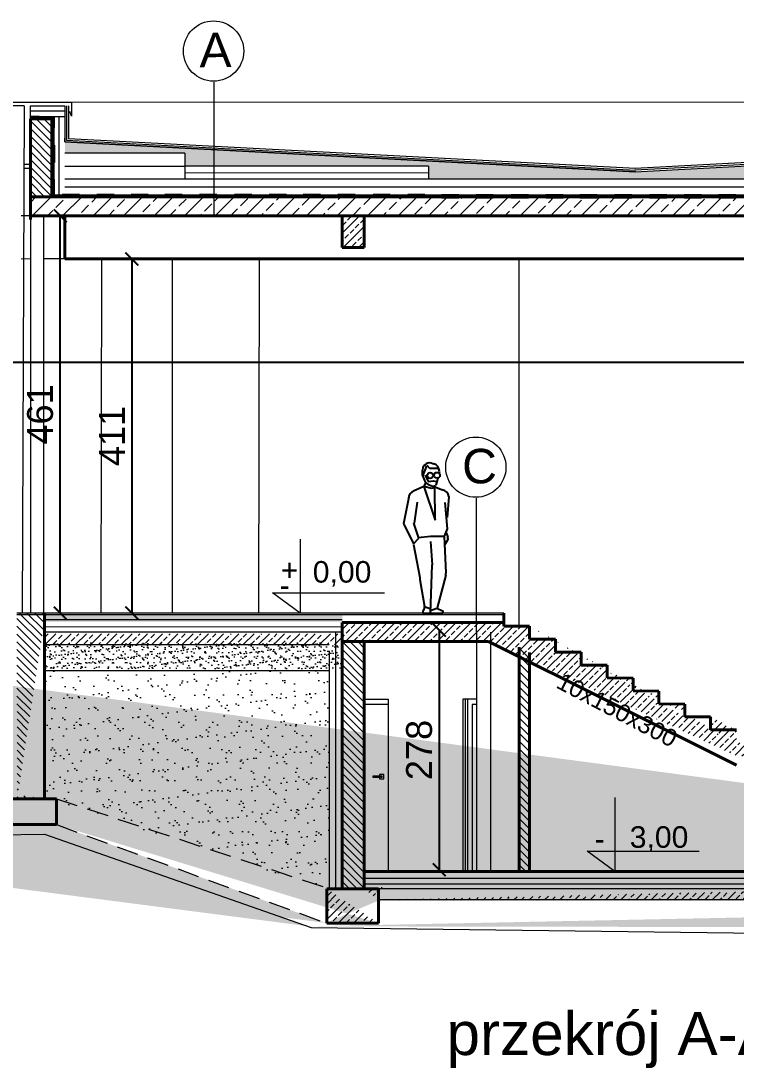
# Model space of a CAD drawing. Header units: millimetres. Extents: x -105266 to 178069, y 491 to 168574.
# Drawn here: x -73150 to -72321, y 33712 to 34926 of the extents above; entities that cross this region are included whole.
import ezdxf

# ---------------------------------------------------------------- set-up
doc = ezdxf.new("R2010")
doc.units = ezdxf.units.MM
doc.linetypes.add('HIDDENX2', pattern=[0.75, 0.5, -0.25])
doc.layers.get('defpoints').update_dxf_attribs({"color": 4})
for name, color, linetype, lineweight in [('A sc-murowane', 2, 'Continuous', 40), ('A-L-W', 123, 'Continuous', 15), ('A-L-W-nad', 123, 'HIDDENX2', 15), ('A-sc murowane', 2, 'Continuous', 40), ('A-sc wykończenie', 6, 'Continuous', 18), ('A-SC-MUROWANE', 2, 'Continuous', 40), ('AVG', 123, 'Continuous', 15), ('izolacja2', 4, 'BATTING', 9), ('stolarka', 1, 'Continuous', 5), ('ściany murowane', 2, 'Continuous', 40)]:
    doc.layers.add(name, color=color, linetype=linetype, lineweight=lineweight)
doc.styles.get("Standard").update_dxf_attribs({"font": 'arial.ttf'})
doc.linetypes.add('BATTING', pattern='A,0.00254,-2.54,[134,ltypeshp.shx,S=2.54,R=0,X=-2.54,Y=0],-5.08,[134,ltypeshp.shx,S=2.54,R=180,X=2.54,Y=0],-2.54', length=10.16254)
doc.dimstyles.new('ewelina', dxfattribs={"dimtxt": 30, "dimasz": 15, "dimexe": 1.25, "dimexo": 0.625, "dimgap": 8, "dimtad": 1, "dimdec": 0, "dimtxsty": 'Standard', "dimblk": 'ARCHTICK', "dimcen": 2.5, "dimse1": 1, "dimse2": 1, "dimadec": 0, "dimazin": 0, "dimtfac": 1, "dimtdec": 0, "dimtmove": 0, "dimatfit": 3, "dimldrblk": 'ARCHTICK', "dimfxl": 1, "dimarcsym": 0})
pattern_1 = [(45, (-95980.25140296038, -23630.1337390103), (-8.838834764831843, 8.838834764831844), []), (45, (-95971.42640296066, -23630.1337390103), (-8.838834764831843, 8.838834764831844), [6, -2.5])]
pattern_2 = [(315, (-99850.85570237016, -13750.40812569483), (4.490128060534578, 4.490128060534575), [])]

# ---------------------------------------------------------------- blocks, each defined once
blk = doc.blocks.new('_ArchTick')
at = {"color": 0, "linetype": 'ByBlock', "const_width": 0.15}
blk.add_lwpolyline([(-0.5, -0.5), (0.5, 0.5)], dxfattribs=at)
blk = doc.blocks.new('*D261')
at = {"layer": 'A-sc wykończenie', "color": 0, "lineweight": -2, "transparency": 16777216}
blk.add_line((-72665.31328615613, 34219.66168966437), (-72665.31328615613, 33941.95405995323), dxfattribs=at)
at = {"layer": 'defpoints', "color": 0, "transparency": 16777216}
for p in [(-72727.16150229491, 34219.66168966437), (-72727.16163931528, 33941.95405995323), (-72665.31328615613, 33941.95405995323)]:
    blk.add_point(p, dxfattribs=at)
at = {"layer": 'A-sc wykończenie', "color": 0, "lineweight": -2, "transparency": 16777216, "xscale": 15, "yscale": 15, "zscale": 15}
for p, rotation in [((-72665.31328615613, 34219.66168966437), 90), ((-72665.31328615613, 33941.95405995323), 270)]:
    blk.add_blockref('_ArchTick', p, dxfattribs=dict(at, rotation=rotation))
at = {"layer": 'A-sc wykończenie', "color": 0, "transparency": 16777216, "insert": (-72688.6304757878, 34080.80787480879), "char_height": 30, "attachment_point": 5, "rotation": 90}
blk.add_mtext('278', dxfattribs=at)
blk = doc.blocks.new('*D407')
at = {"layer": 'A-sc wykończenie', "color": 0, "lineweight": -2, "transparency": 16777216}
blk.add_line((-73021.8560838138, 34650.35564298778), (-73021.8560838138, 34239.64420553298), dxfattribs=at)
at = {"layer": 'defpoints', "color": 0, "transparency": 16777216}
for p in [(-73099.40781645264, 34650.35564298778), (-73021.8560838138, 34239.64420553298), (-73021.8560838138, 34239.64420553298)]:
    blk.add_point(p, dxfattribs=at)
at = {"layer": 'A-sc wykończenie', "color": 0, "lineweight": -2, "transparency": 16777216, "xscale": 15, "yscale": 15, "zscale": 15}
for p, rotation in [((-73021.8560838138, 34650.35564298778), 90), ((-73021.8560838138, 34239.64420553298), 270)]:
    blk.add_blockref('_ArchTick', p, dxfattribs=dict(at, rotation=rotation))
at = {"layer": 'A-sc wykończenie', "color": 0, "transparency": 16777216, "insert": (-73044.91747535541, 34444.99992426037), "char_height": 30, "attachment_point": 5, "rotation": 90}
blk.add_mtext('411', dxfattribs=at)
blk = doc.blocks.new('*D408')
at = {"layer": 'A-sc wykończenie', "color": 0, "lineweight": -2, "transparency": 16777216}
blk.add_line((-73104.78071369932, 34239.64420553275), (-73104.78071369932, 34700.27863126878), dxfattribs=at)
at = {"layer": 'defpoints', "color": 0, "transparency": 16777216}
for p in [(-73139.4303536774, 34700.27863126878), (-73104.78071369932, 34700.27863126878), (-73153.01328320897, 34239.64420553275)]:
    blk.add_point(p, dxfattribs=at)
at = {"layer": 'A-sc wykończenie', "color": 0, "lineweight": -2, "transparency": 16777216, "xscale": 15, "yscale": 15, "zscale": 15}
for p, rotation in [((-73104.78071369932, 34700.27863126878), 90), ((-73104.78071369932, 34239.64420553275), 270)]:
    blk.add_blockref('_ArchTick', p, dxfattribs=dict(at, rotation=rotation))
at = {"layer": 'A-sc wykończenie', "color": 0, "transparency": 16777216, "insert": (-73128.09790333098, 34469.96141840076), "char_height": 30, "attachment_point": 5, "rotation": 90}
blk.add_mtext('461', dxfattribs=at)

msp = doc.modelspace()

# ---------------------------------------------------------------- hatches: boundary and pattern name
h = msp.add_hatch()
h.set_pattern_fill('DASH', color=256, scale=2, angle=45)
h.set_pattern_definition([(45, (-95980.25140296038, -23630.1337390103), (8.881784197001252e-16, 8.980256121069154), [6.35, -6.35])])
h.paths.add_polyline_path([(-71850.55847049059, 34772.90072373989), (-71850.5581756199, 34782.62249137451), (-72437.96511119345, 34751.4761250358), (-73099.42864520589, 34786.25204932808), (-73099.42888554066, 34772.93676398812), (-72960.33975498259, 34772.93127405808), (-72960.34016790587, 34757.93127406378), (-72677.96297523726, 34757.92350071845), (-72677.9633885028, 34742.91106439639), (-72226.19710133944, 34742.91106439639), (-72226.19668841615, 34757.91106439069), (-71942.86982462529, 34757.90326490266), (-71942.869411702, 34772.90326489708)])
h = msp.add_hatch()
h.set_pattern_fill('DASH', color=256, scale=0.75, angle=45)
h.set_pattern_definition([(45, (-99661.04428630717, -12786.58732759858), (2.220446049250313e-16, 3.367596045400932), [2.38125, -2.38125])])
edge = h.paths.add_edge_path()
edge.add_line((-72777.90420843914, 34229.6380013798), (-72777.90420041626, 34235.64425754316))
edge.add_line((-72777.90420843914, 34229.6380013798), (-73123.0144994694, 34229.82306703158))
edge.add_line((-73123.0144994694, 34237.64420553275), (-73123.0144994694, 34229.82306703152))
edge.add_line((-72777.90499062763, 34237.64420553333), (-73123.01449946893, 34237.64420553275))
h = msp.add_hatch()
h.set_pattern_fill('DASH', color=256, scale=0.75, angle=45)
h.set_pattern_definition([(45, (-95980.25140296038, -23630.1337390103), (2.220446049250313e-16, 3.367596045400932), [2.38125, -2.38125])])
edge = h.paths.add_edge_path()
edge.add_line((-72171.10135525811, 33931.90387586925), (-72752.30187176328, 33931.8950154721))
edge.add_line((-72171.10135525811, 33931.90387586925), (-72171.10147721806, 33939.90387586832))
edge.add_line((-72171.10147721806, 33939.90387586832), (-72752.30199372323, 33939.89501547116))
edge.add_line((-72752.2955014582, 33939.89501557012), (-72752.2952245271, 33931.89501557343))
at = {"layer": 'AVG', "linetype": 'Continuous', "ltscale": 50}
h = msp.add_hatch(dxfattribs=at)
h.set_pattern_fill('LINE', color=256, scale=2, angle=315)
h.set_pattern_definition(pattern_2)
edge = h.paths.add_edge_path()
edge.add_line((-73139.4268503233, 34817.20645449615), (-73139.43152357705, 34722.3335376336))
edge.add_line((-73139.43152357705, 34722.33353763355), (-73114.42996816683, 34722.33286784585))
edge.add_line((-73114.4299681673, 34722.33286784591), (-73114.42877690514, 34812.90802900786))
edge.add_line((-73114.42877690468, 34812.90802900786), (-73139.4269670739, 34812.90834289476))
h = msp.add_hatch(dxfattribs=at)
h.set_pattern_fill('JIS_STN_2.5', color=256, scale=10)
h.set_pattern_definition([(45, (-143719.6235657406, -14209.13567902868), (-17.67766952966369, 17.67766952966369), []), (45, (-143701.9735657402, -14209.13567902868), (-17.67766952966369, 17.67766952966369), [12, -5])])
edge = h.paths.add_edge_path()
edge.add_line((-71810.60843840169, 34722.28398614169), (-71810.60809876371, 34700.29888915103))
edge.add_line((-71810.60843842078, 34722.28524958879), (-71810.60843840122, 34722.28398614175))
edge.add_line((-71810.60843842078, 34722.28524958879), (-73114.42996817242, 34722.33266027192))
edge.add_line((-73114.42996817289, 34722.33266027192), (-73139.42974654605, 34722.3335375712))
edge.add_line((-73139.42974654559, 34722.33353757126), (-73139.43035367757, 34700.27863126884))
edge.add_line((-71807.77224329833, 34700.29893238367), (-73139.43035367757, 34700.27863126884))
h = msp.add_hatch(dxfattribs=at)
h.set_pattern_fill('JIS_STN_2.5', color=256, scale=5)
h.set_pattern_definition(pattern_1)
h.paths.add_polyline_path([(-72752.30713582478, 34663.43757251419), (-72752.30713582478, 34700.28453295842), (-72777.86647556789, 34700.28414330703), (-72777.86647556789, 34663.43757251419)])
h = msp.add_hatch(dxfattribs=at)
h.set_pattern_fill('LINE', color=256, scale=2, angle=315)
h.set_pattern_definition([(315, (-99860.96217722468, -13731.61758931026), (4.490128060534578, 4.490128060534575), [])])
edge = h.paths.add_edge_path()
edge.add_line((-73154.96477744842, 34028.92277348613), (-73154.96967812694, 34239.64420553275))
edge.add_line((-73154.96967812694, 34239.64420553275), (-73121.64712387018, 34239.64420553275))
edge.add_line((-73123.63565795377, 34024.23605178286), (-73123.0144994694, 34231.6380013798))
edge.add_line((-73154.96656139122, 34024.23605178286), (-73123.63565798171, 34024.23605178286))
h = msp.add_hatch(dxfattribs=at)
h.set_pattern_fill('AR-SAND', color=256, scale=0.5)
h.set_pattern_definition([(37.50000000000001, (-99850.85570237016, -13750.40812569483), (-0.8000156479920228, 24.47066186646712), [0, -19.304, 0, -21.59, 0, -20.6375]), (7.499999999999999, (-99850.85570237016, -13750.40812569483), (22.47616415690013, 35.84125502841771), [0, -10.414, 0, -17.399, 0, -6.6675]), (327.5, (-99866.47670236997, -13750.40812569483), (39.5496185120729, 0.0718592339272881), [0, -6.35, 0, -22.86, 0, -29.845]), (317.5, (-99866.47670236997, -13750.40812569483), (38.17782262361486, 11.14646616286081), [0, -3.175, 0, -14.986, 0, -17.145])])
edge = h.paths.add_edge_path()
edge.add_line((-71849.48933912694, 33957.93756727876), (-71417.12617441334, 33969.93874708745))
edge.add_line((-71417.12617441334, 33969.93874708751), (-71322.81748251684, 34228.0687970709))
edge.add_line((-71435.30289071213, 33982.94267172123), (-71788.48703432662, 33982.93869826182))
edge.add_line((-71435.30289071213, 33982.94267172123), (-71435.30334807534, 34012.94333720709))
edge.add_line((-71449.30338466328, 34012.9431066973), (-71435.30334807534, 34012.94333720709))
edge.add_line((-71449.30338466514, 34012.9431066973), (-71446.93706169931, 34228.05879068952))
edge.add_line((-71446.93693169553, 34228.05879069156), (-71322.82036441538, 34228.06068284735))
edge.add_line((-71849.49029279427, 33972.93756724849), (-72126.22485717313, 33889.17221475633))
edge.add_line((-71849.49029279427, 33972.93756724849), (-71788.48639859, 33972.94144655463))
edge.add_line((-71849.48933912694, 33957.93756727876), (-72123.95923086695, 33875.18470050594))
edge.add_line((-72186.22485717267, 33889.17221475627), (-72126.22485717267, 33889.17221475627))
edge.add_line((-72123.95923086695, 33875.18470050594), (-72816.23241048047, 33876.28358651001))
edge.add_line((-72186.2243714912, 33889.16387132592), (-72186.22513239665, 33906.17248144218))
edge.add_line((-72186.22485717267, 33906.17248144666), (-72733.51483543983, 33906.16362115556))
edge.add_line((-72735.88420108493, 33889.16383371841), (-72735.88447091143, 33906.16358354392))
edge.add_line((-72796.79578503987, 33880.22705769156), (-72735.88405397043, 33879.89526575549))
edge.add_line((-73109.34270299759, 33994.28885480565), (-72796.77868224934, 33880.22081587762))
edge.add_line((-73667.36639694936, 33994.28125993862), (-73116.06309108922, 33994.28885480559))
edge.add_line((-73667.4269593984, 33994.2812591144), (-73667.36640594175, 33994.28217474157))
edge.add_line((-73123.09144780014, 33983.06186972339), (-72816.23241048094, 33876.28358651006))
edge.add_line((-73727.36632219396, 33994.28126003874), (-73667.4269593984, 33994.28125911434))
edge.add_line((-73813.67451931137, 33975.78754400848), (-73123.09144779967, 33983.06186972339))
edge.add_line((-73727.36632219396, 33994.28126003874), (-73727.3669807899, 34024.28126002983))
edge.add_line((-73727.36677954785, 34024.28126003315), (-73713.36565828949, 34024.28149055871))
edge.add_line((-73713.36565828996, 34024.28149055877), (-73713.3276305862, 34228.7574675808))
edge.add_line((-73813.67451931137, 33975.78754400848), (-73885.71544994062, 34228.79285188935))
edge.add_line((-73885.71544994062, 34228.79285188929), (-73713.32806292243, 34228.79551866349))
h = msp.add_hatch(dxfattribs=at)
h.set_pattern_fill('JIS_STN_2.5', color=256, scale=5)
h.set_pattern_definition(pattern_1)
edge = h.paths.add_edge_path()
edge.add_line((-72145.91468513358, 34074.10410843884), (-72320.90226905674, 34074.10144075549))
edge.add_line((-72145.9146864244, 34089.10370094796), (-72145.91468513405, 34074.10410843873))
edge.add_line((-72145.9146864244, 34089.10370094796), (-72320.87470403055, 34089.10141542713))
edge.add_line((-72350.84234728917, 34104.10139009987), (-72320.84713900529, 34104.10139009987))
edge.add_line((-72608.12137804014, 34206.645867), (-72320.90226905674, 34074.10144075543))
edge.add_line((-72350.81478226438, 34119.10136477255), (-72380.81473160416, 34119.15649482772))
edge.add_line((-72350.81478226438, 34119.10136477255), (-72350.84234728917, 34104.10139009987))
edge.add_line((-72320.84713900529, 34104.10139009987), (-72320.87470403008, 34089.10141542718))
edge.add_line((-72560.6165288414, 34224.54221010931), (-72560.64419516243, 34209.48711428118))
edge.add_line((-72530.64908817291, 34209.43199312479), (-72560.64419516243, 34209.48711428118))
edge.add_line((-72530.64908817291, 34209.43199312479), (-72530.67665319584, 34194.43201845676))
edge.add_line((-72500.67670385048, 34194.37688840438), (-72530.67665319584, 34194.43201845676))
edge.add_line((-72500.67670385048, 34194.37688840438), (-72500.70426888086, 34179.37691373077))
edge.add_line((-72470.70431953177, 34179.32178367746), (-72500.70426888086, 34179.37691373077))
edge.add_line((-72470.70431953177, 34179.32178367746), (-72470.73188456029, 34164.32180900664))
edge.add_line((-72440.73193521492, 34164.2666789496), (-72470.73188456029, 34164.32180900664))
edge.add_line((-72440.73193521492, 34164.2666789496), (-72440.75950024158, 34149.26670427599))
edge.add_line((-72410.75955089994, 34149.21157422267), (-72440.75950024158, 34149.26670427599))
edge.add_line((-72410.75955089994, 34149.21157422267), (-72410.78711592473, 34134.21159955185))
edge.add_line((-72380.78716657936, 34134.15646949854), (-72410.78711592473, 34134.21159955185))
edge.add_line((-72380.78716657936, 34134.15646949854), (-72380.81473160416, 34119.15649482772))
edge.add_line((-72560.6165288414, 34224.54221010931), (-72590.6319820515, 34224.59736865178))
edge.add_line((-72590.62454529453, 34228.64420553368), (-72590.6319820515, 34224.59736865178))
edge.add_line((-72590.62454529453, 34228.64420553368), (-72777.86647557627, 34228.64420553339))
edge.add_line((-72608.12137804014, 34206.645867), (-72777.8664755758, 34206.64386481677))
edge.add_line((-72777.86647557627, 34206.64386481677), (-72777.22365513837, 34228.64420553339))
h = msp.add_hatch(dxfattribs=at)
h.set_pattern_fill('JIS_STN_2.5', color=256, scale=5)
h.set_pattern_definition([(45, (-96980.26783957773, -23631.27253527135), (-8.838834764831843, 8.838834764831844), []), (45, (-96971.44283957755, -23631.27253527135), (-8.838834764831843, 8.838834764831844), [6, -2.5])])
edge = h.paths.add_edge_path()
edge.add_line((-72777.86621830866, 34202.64005023708), (-72777.90238664273, 34215.64882466344))
edge.add_line((-72777.86621830866, 34202.64005021624), (-73123.08723138619, 34202.64074324288))
edge.add_line((-72777.90238664226, 34215.64882585664), (-73123.06031656798, 34215.59561959743))
edge.add_line((-73123.08722880456, 34202.64074324294), (-73123.06031656891, 34215.59561921698))
h = msp.add_hatch(dxfattribs=at)
h.set_pattern_fill('AR-SAND', color=256, scale=0.2)
h.set_pattern_definition([(37.50000000000001, (-96980.23402795357, -23628.7293301816), (-0.3200062591968091, 9.788264746586847), [0, -7.721600000000001, 0, -8.636000000000001, 0, -8.255]), (7.499999999999999, (-96980.23402795357, -23628.7293301816), (8.990465662760053, 14.33650201136709), [0, -4.1656, 0, -6.959600000000001, 0, -2.667]), (327.5, (-96986.4824279535, -23628.7293301816), (15.81984740482916, 0.02874369357091524), [0, -2.54, 0, -9.144, 0, -11.938]), (317.5, (-96986.4824279535, -23628.7293301816), (15.27112904944594, 4.458586465144326), [0, -1.27, 0, -5.9944, 0, -6.858000000000001])])
edge = h.paths.add_edge_path()
edge.add_line((-72777.83715514021, 34175.18348721055), (-73123.11574824128, 34175.1834575055))
edge.add_line((-73123.11574824128, 34175.18345750544), (-73123.05341976156, 34205.18394833269))
edge.add_line((-72777.83715772183, 34205.18348721055), (-73123.05342234366, 34205.18394833275))
edge.add_line((-72777.83805141479, 34175.18348721044), (-72777.83851519527, 34205.18348721038))
h = msp.add_hatch(dxfattribs=at)
h.set_pattern_fill('LINE', color=256, scale=2, angle=315)
h.set_pattern_definition(pattern_2)
edge = h.paths.add_edge_path()
edge.add_line((-72752.30700992161, 34206.6441662966), (-72752.30713582478, 33919.89431340697))
edge.add_line((-72777.86607681189, 34206.64386482142), (-72777.86647557534, 33919.89431340697))
edge.add_line((-72777.8664755758, 33919.89431340703), (-72752.30713582525, 33919.89431340703))
edge.add_line((-72777.86607681189, 34206.64386482142), (-72752.30695889585, 34206.64416629724))
h = msp.add_hatch(dxfattribs=at)
h.set_pattern_fill('LINE', color=256, scale=2, angle=315)
h.set_pattern_definition(pattern_2)
h.paths.add_polyline_path([(-72560.63758700408, 33939.89792702325), (-72572.60711656764, 33939.8968495594), (-72572.611080297, 34199.89871342295), (-72560.64139134597, 34193.91658583145)])
h = msp.add_hatch(dxfattribs=at)
h.set_pattern_fill('AR-SAND', color=256, scale=0.5)
h.set_pattern_definition([(37.50000000000001, (-96980.26783957773, -23653.27287598407), (-0.8000156479920228, 24.47066186646712), [0, -19.304, 0, -21.59, 0, -20.6375]), (7.499999999999999, (-96980.26783957773, -23653.27287598407), (22.47616415690013, 35.84125502841771), [0, -10.414, 0, -17.399, 0, -6.6675]), (327.5, (-96995.88883957754, -23653.27287598407), (39.5496185120729, 0.0718592339272881), [0, -6.35, 0, -22.86, 0, -29.845]), (317.5, (-96995.88883957754, -23653.27287598407), (38.17782262361486, 11.14646616286081), [0, -3.175, 0, -14.986, 0, -17.145])])
h.paths.add_polyline_path([(-73123.63169326048, 34022.23605178286), (-73123.0144994694, 34172.6407430902), (-72792.87060040861, 34172.6400502372), (-72792.86647557488, 33917.89526575142), (-72795.88468886606, 33917.89526575142), (-73108.96877989799, 34022.16426110863)])
h = msp.add_hatch(dxfattribs=at)
h.set_pattern_fill('JIS_STN_2.5', color=256, scale=5)
h.set_pattern_definition(pattern_1)
edge = h.paths.add_edge_path()
edge.add_line((-72795.88405397043, 33879.89431341203), (-72735.88498675331, 33879.89526574071))
edge.add_line((-72735.88468886606, 33919.89526575049), (-72735.88405397043, 33879.89526575555))
edge.add_line((-72795.88468886606, 33919.89431340703), (-72735.88468886606, 33919.89431340703))
edge.add_line((-72795.88468886606, 33919.89526575142), (-72795.88468886606, 33889.89526575142))
h = msp.add_hatch(dxfattribs=at)
h.set_pattern_fill('JIS_STN_2.5', color=256, scale=5)
h.set_pattern_definition(pattern_1)
edge = h.paths.add_edge_path()
edge.add_line((-72188.5947105989, 33906.90387587216), (-72188.59470996048, 33919.90360918177))
edge.add_line((-72188.5947105989, 33906.90387587216), (-72735.88468886606, 33906.89501558106))
edge.add_line((-72171.10117231842, 33919.90387587064), (-72752.29473164512, 33919.89501557955))
edge.add_line((-72735.88468886606, 33906.89501558106), (-72735.88468886606, 33919.89526575049))
at = {"layer": 'ściany murowane', "linetype": 'Continuous', "ltscale": 50}
h = msp.add_hatch(dxfattribs=at)
h.set_pattern_fill('LINE', color=5)
h.set_pattern_definition([(0, (-8853760.742398467, -5703872.877718434), (0, 0.125), [])])
edge = h.paths.add_edge_path()
edge.add_line((-73139.41644278841, 34812.99605735183), (-73139.41632082986, 34814.99545010064))
edge.add_line((-73139.41632082986, 34814.99545010064), (-73129.41632082986, 34814.9956025507))
edge.add_line((-73129.41632082986, 34814.9956025507), (-73129.41632082986, 34812.99545010064))
edge.add_line((-73129.41632082986, 34812.99545010064), (-73139.41632082986, 34812.99545010064))
h = msp.add_hatch(dxfattribs=at)
h.set_pattern_fill('LINE', color=5, angle=89.82257087281438)
h.set_pattern_definition([(89.82257087281435, (5638354.790892879, -8763547.959218122), (-0.124999400644855, 0.0003870896886120825), [])])
edge = h.paths.add_edge_path()
edge.add_line((-73112.46299659435, 34802.35407638935), (-73114.46237937894, 34802.36038990186))
edge.add_line((-73114.46237937894, 34802.36038990192), (-73114.24147364285, 34814.90812944349))
edge.add_line((-73114.24147364285, 34814.90812944343), (-73112.42917541714, 34814.90811408388))
edge.add_line((-73112.42917541668, 34814.90811408394), (-73112.4623889683, 34802.35419646693))
h = msp.add_hatch(dxfattribs=at)
h.set_pattern_fill('LINE', color=5, angle=89.82257087281438)
h.set_pattern_definition([(89.82257087281435, (5638354.818103613, -8763588.134069387), (-0.124999400644855, 0.0003870896886120825), [])])
edge = h.paths.add_edge_path()
edge.add_line((-73112.43578585956, 34762.17922512513), (-73114.43516864415, 34762.18553863764))
edge.add_line((-73114.43516864415, 34762.18553863758), (-73114.3735391928, 34782.18544368494))
edge.add_line((-73114.37353919234, 34782.18544368494), (-73112.37324388346, 34782.1792493057))
edge.add_line((-73112.37324388346, 34782.17924930576), (-73112.43517823351, 34762.17934520259))
h = msp.add_hatch(dxfattribs=at)
h.set_pattern_fill('LINE', color=5, angle=89.82257087281438)
h.set_pattern_definition([(89.82257087281435, (5638354.69884669, -8763628.003466045), (-0.124999400644855, 0.0003870896886120825), [])])
edge = h.paths.add_edge_path()
edge.add_line((-73112.555042783, 34722.30982846594), (-73114.55442556759, 34722.31614197844))
edge.add_line((-73114.55442556759, 34722.31614197839), (-73114.49279611625, 34742.31604702574))
edge.add_line((-73114.49279611578, 34742.31604702574), (-73112.4925008069, 34742.3098526465))
edge.add_line((-73112.4925008069, 34742.30985264656), (-73112.55443515696, 34722.30994854339))
h = msp.add_hatch(dxfattribs=at)
h.set_pattern_fill('LINE', color=5)
h.set_pattern_definition([(0, (-8853723.776503822, -5703963.299117655), (0, 0.125), [])])
edge = h.paths.add_edge_path()
edge.add_line((-73102.45054814193, 34722.57465813101), (-73102.45042618338, 34724.57405087982))
edge.add_line((-73102.45042618338, 34724.57405087982), (-73082.45042618338, 34724.57435577993))
edge.add_line((-73082.45042618338, 34724.57435577993), (-73082.45042618338, 34722.57405087982))
edge.add_line((-73082.45042618338, 34722.57405087982), (-73102.45042618338, 34722.57405087982))
h = msp.add_hatch(dxfattribs=at)
h.set_pattern_fill('LINE', color=5)
h.set_pattern_definition([(0, (-8853683.74625329, -5703963.323143041), (0, 0.125), [])])
edge = h.paths.add_edge_path()
edge.add_line((-73062.42029760845, 34722.55063274353), (-73062.4201756499, 34724.55002549234))
edge.add_line((-73062.4201756499, 34724.55002549234), (-73042.4201756499, 34724.55033039245))
edge.add_line((-73042.4201756499, 34724.55033039245), (-73042.4201756499, 34722.55002549234))
edge.add_line((-73042.4201756499, 34722.55002549234), (-73062.4201756499, 34722.55002549234))
h = msp.add_hatch(dxfattribs=at)
h.set_pattern_fill('LINE', color=5)
h.set_pattern_definition([(0, (-8853644.056373402, -5703963.453776257), (0, 0.125), [])])
edge = h.paths.add_edge_path()
edge.add_line((-73022.73041772118, 34722.41999952718), (-73022.73029576262, 34724.41939227599))
edge.add_line((-73022.73029576262, 34724.41939227599), (-73002.73029576262, 34724.4196971761))
edge.add_line((-73002.73029576262, 34724.4196971761), (-73002.73029576262, 34722.41939227599))
edge.add_line((-73002.73029576262, 34722.41939227599), (-73022.73029576262, 34722.41939227599))
h = msp.add_hatch(dxfattribs=at)
h.set_pattern_fill('LINE', color=5)
h.set_pattern_definition([(0, (-8853604.93017323, -5703963.442495089), (0, 0.125), [])])
edge = h.paths.add_edge_path()
edge.add_line((-72983.60421754859, 34722.43128069515), (-72983.60409559004, 34724.43067344396))
edge.add_line((-72983.60409559004, 34724.43067344396), (-72963.60409559004, 34724.43097834407))
edge.add_line((-72963.60409559004, 34724.43097834407), (-72963.60409559004, 34722.43067344396))
edge.add_line((-72963.60409559004, 34722.43067344396), (-72983.60409559004, 34722.43067344396))
h = msp.add_hatch(dxfattribs=at)
h.set_pattern_fill('LINE', color=5)
h.set_pattern_definition([(0, (-8853564.714822514, -5703963.466288721), (0, 0.125), [])])
edge = h.paths.add_edge_path()
edge.add_line((-72943.38886683268, 34722.4074870638), (-72943.38874487413, 34724.40687981261))
edge.add_line((-72943.38874487413, 34724.40687981261), (-72923.38874487413, 34724.40718471272))
edge.add_line((-72923.38874487413, 34724.40718471272), (-72923.38874487413, 34722.40687981261))
edge.add_line((-72923.38874487413, 34722.40687981261), (-72943.38874487413, 34722.40687981261))
h = msp.add_hatch(dxfattribs=at)
h.set_pattern_fill('LINE', color=5)
h.set_pattern_definition([(0, (-8853523.941540498, -5703963.477569889), (0, 0.125), [])])
edge = h.paths.add_edge_path()
edge.add_line((-72902.61558481699, 34722.39620589583), (-72902.61546285843, 34724.39559864464))
edge.add_line((-72902.61546285843, 34724.39559864464), (-72882.61546285843, 34724.39590354475))
edge.add_line((-72882.61546285843, 34724.39590354475), (-72882.61546285843, 34722.39559864464))
edge.add_line((-72882.61546285843, 34722.39559864464), (-72902.61546285843, 34722.39559864464))
h = msp.add_hatch(dxfattribs=at)
h.set_pattern_fill('LINE', color=5)
h.set_pattern_definition([(0, (-8853483.77271678, -5703963.477569889), (0, 0.125), [])])
edge = h.paths.add_edge_path()
edge.add_line((-72862.44676109796, 34722.39620589583), (-72862.44663913941, 34724.39559864464))
edge.add_line((-72862.44663913941, 34724.39559864464), (-72842.44663913941, 34724.39590354475))
edge.add_line((-72842.44663913941, 34724.39590354475), (-72842.44663913941, 34722.39559864464))
edge.add_line((-72842.44663913941, 34722.39559864464), (-72862.44663913941, 34722.39559864464))
h = msp.add_hatch(dxfattribs=at)
h.set_pattern_fill('LINE', color=5)
h.set_pattern_definition([(0, (-8853444.326626226, -5703963.477569889), (0, 0.125), [])])
edge = h.paths.add_edge_path()
edge.add_line((-72823.00067054594, 34722.39620589583), (-72823.00054858738, 34724.39559864464))
edge.add_line((-72823.00054858738, 34724.39559864464), (-72803.00054858738, 34724.39590354475))
edge.add_line((-72803.00054858738, 34724.39590354475), (-72803.00054858738, 34722.39559864464))
edge.add_line((-72803.00054858738, 34722.39559864464), (-72823.00054858738, 34722.39559864464))
h = msp.add_hatch(dxfattribs=at)
h.set_pattern_fill('LINE', color=5)
h.set_pattern_definition([(0, (-8853404.147220556, -5703963.618941139), (0, 0.125), [])])
edge = h.paths.add_edge_path()
edge.add_line((-72782.8212648744, 34722.25483464463), (-72782.82114291584, 34724.25422739344))
edge.add_line((-72782.82114291584, 34724.25422739344), (-72762.82114291584, 34724.25453229355))
edge.add_line((-72762.82114291584, 34724.25453229355), (-72762.82114291584, 34722.25422739344))
edge.add_line((-72762.82114291584, 34722.25422739344), (-72782.82114291584, 34722.25422739344))
h = msp.add_hatch(dxfattribs=at)
h.set_pattern_fill('LINE', color=5)
h.set_pattern_definition([(0, (-8853363.476311011, -5703963.520367524), (0, 0.125), [])])
edge = h.paths.add_edge_path()
edge.add_line((-72742.15035532854, 34722.35340826029), (-72742.15023336999, 34724.3528010091))
edge.add_line((-72742.15023336999, 34724.3528010091), (-72722.15023336999, 34724.35310590921))
edge.add_line((-72722.15023336999, 34724.35310590921), (-72722.15023336999, 34722.3528010091))
edge.add_line((-72722.15023336999, 34722.3528010091), (-72742.15023336999, 34722.3528010091))
h = msp.add_hatch(dxfattribs=at)
h.set_pattern_fill('LINE', color=5)
h.set_pattern_definition([(0, (-8853323.307487292, -5703963.520367524), (0, 0.125), [])])
edge = h.paths.add_edge_path()
edge.add_line((-72701.98153160952, 34722.35340826029), (-72701.98140965097, 34724.3528010091))
edge.add_line((-72701.98140965097, 34724.3528010091), (-72681.98140965097, 34724.35310590921))
edge.add_line((-72681.98140965097, 34724.35310590921), (-72681.98140965097, 34722.3528010091))
edge.add_line((-72681.98140965097, 34722.3528010091), (-72701.98140965097, 34722.3528010091))
h = msp.add_hatch(dxfattribs=at)
h.set_pattern_fill('LINE', color=5)
h.set_pattern_definition([(0, (-8853284.20799395, -5703963.761855064), (0, 0.125), [])])
edge = h.paths.add_edge_path()
edge.add_line((-72662.88203826893, 34722.11192072114), (-72662.88191631038, 34724.11131346996))
edge.add_line((-72662.88191631038, 34724.11131346996), (-72642.88191631038, 34724.11161837007))
edge.add_line((-72642.88191631038, 34724.11161837007), (-72642.88191631038, 34722.11131346996))
edge.add_line((-72642.88191631038, 34722.11131346996), (-72662.88191631038, 34722.11131346996))
h = msp.add_hatch(dxfattribs=at)
h.set_pattern_fill('LINE', color=5)
h.set_pattern_definition([(0, (-8853244.039170232, -5703963.761855064), (0, 0.125), [])])
edge = h.paths.add_edge_path()
edge.add_line((-72622.7132145499, 34722.11192072114), (-72622.71309259135, 34724.11131346996))
edge.add_line((-72622.71309259135, 34724.11131346996), (-72602.71309259135, 34724.11161837007))
edge.add_line((-72602.71309259135, 34724.11161837007), (-72602.71309259135, 34722.11131346996))
edge.add_line((-72602.71309259135, 34722.11131346996), (-72622.71309259135, 34722.11131346996))
h = msp.add_hatch(dxfattribs=at)
h.set_pattern_fill('LINE', color=5)
h.set_pattern_definition([(0, (-8853203.265888216, -5703963.773136232), (0, 0.125), [])])
edge = h.paths.add_edge_path()
edge.add_line((-72581.93993253421, 34722.10063955317), (-72581.93981057566, 34724.10003230198))
edge.add_line((-72581.93981057566, 34724.10003230198), (-72561.93981057566, 34724.10033720209))
edge.add_line((-72561.93981057566, 34724.10033720209), (-72561.93981057566, 34722.10003230198))
edge.add_line((-72561.93981057566, 34722.10003230198), (-72581.93981057566, 34722.10003230198))
h = msp.add_hatch(dxfattribs=at)
h.set_pattern_fill('LINE', color=5)
h.set_pattern_definition([(0, (-8853163.097064497, -5703963.773136232), (0, 0.125), [])])
edge = h.paths.add_edge_path()
edge.add_line((-72541.77110881472, 34722.10063955317), (-72541.77098685617, 34724.10003230198))
edge.add_line((-72541.77098685617, 34724.10003230198), (-72521.77098685617, 34724.10033720209))
edge.add_line((-72521.77098685617, 34724.10033720209), (-72521.77098685617, 34722.10003230198))
edge.add_line((-72521.77098685617, 34722.10003230198), (-72541.77098685617, 34722.10003230198))
h = msp.add_hatch(dxfattribs=at)
h.set_pattern_fill('LINE', color=5)
h.set_pattern_definition([(0, (-8853123.650973944, -5703963.773136232), (0, 0.125), [])])
edge = h.paths.add_edge_path()
edge.add_line((-72502.3250182627, 34722.10063955317), (-72502.32489630414, 34724.10003230198))
edge.add_line((-72502.32489630414, 34724.10003230198), (-72482.32489630414, 34724.10033720209))
edge.add_line((-72482.32489630414, 34724.10033720209), (-72482.32489630414, 34722.10003230198))
edge.add_line((-72482.32489630414, 34722.10003230198), (-72502.32489630414, 34722.10003230198))
h = msp.add_hatch(dxfattribs=at)
h.set_pattern_fill('LINE', color=5)
h.set_pattern_definition([(0, (-8853083.482150225, -5703963.773136232), (0, 0.125), [])])
edge = h.paths.add_edge_path()
edge.add_line((-72462.15619454367, 34722.10063955317), (-72462.15607258512, 34724.10003230198))
edge.add_line((-72462.15607258512, 34724.10003230198), (-72442.15607258512, 34724.10033720209))
edge.add_line((-72442.15607258512, 34724.10033720209), (-72442.15607258512, 34722.10003230198))
edge.add_line((-72442.15607258512, 34722.10003230198), (-72462.15607258512, 34722.10003230198))
h = msp.add_hatch(dxfattribs=at)
h.set_pattern_fill('LINE', color=5)
h.set_pattern_definition([(0, (-8853043.012129808, -5703963.763026098), (0, 0.125), [])])
edge = h.paths.add_edge_path()
edge.add_line((-72421.68617412515, 34722.11074968673), (-72421.6860521666, 34724.11014243554))
edge.add_line((-72421.6860521666, 34724.11014243554), (-72401.6860521666, 34724.11044733565))
edge.add_line((-72401.6860521666, 34724.11044733565), (-72401.6860521666, 34722.11014243554))
edge.add_line((-72401.6860521666, 34722.11014243554), (-72421.6860521666, 34722.11014243554))
h = msp.add_hatch(dxfattribs=at)
h.set_pattern_fill('LINE', color=5)
h.set_pattern_definition([(0, (-8853002.843306089, -5703963.763026098), (0, 0.125), [])])
edge = h.paths.add_edge_path()
edge.add_line((-72381.51735040612, 34722.11074968673), (-72381.51722844757, 34724.11014243554))
edge.add_line((-72381.51722844757, 34724.11014243554), (-72361.51722844757, 34724.11044733565))
edge.add_line((-72361.51722844757, 34724.11044733565), (-72361.51722844757, 34722.11014243554))
edge.add_line((-72361.51722844757, 34722.11014243554), (-72381.51722844757, 34722.11014243554))
h = msp.add_hatch(dxfattribs=at)
h.set_pattern_fill('LINE', color=5)
h.set_pattern_definition([(0, (-8852962.736527061, -5703963.773136232), (0, 0.125), [])])
edge = h.paths.add_edge_path()
edge.add_line((-72341.41057137933, 34722.10063955317), (-72341.41044942077, 34724.10003230198))
edge.add_line((-72341.41044942077, 34724.10003230198), (-72321.41044942077, 34724.10033720209))
edge.add_line((-72321.41044942077, 34724.10033720209), (-72321.41044942077, 34722.10003230198))
edge.add_line((-72321.41044942077, 34722.10003230198), (-72341.41044942077, 34722.10003230198))

# ---------------------------------------------------------------- linework, layer by layer
for p, q in [((-72684.98308757014, 34399.42430123572), (-72684.8517415139, 34405.38215836861)), ((-72684.38452152602, 34398.26345675882), (-72679.73985688455, 34410.32671071753)), ((-72679.73985688455, 34411.06859505248), (-72676.64757649295, 34407.6229111876)), ((-72677.38833861492, 34414.05202838664), (-72676.03846814364, 34414.28558737111)), ((-72676.31720024414, 34407.74366079622), (-72668.60500637136, 34407.69508004726)), ((-72676.03846814364, 34414.28558737111), (-72671.52549940787, 34412.82521097061)), ((-72668.60500637136, 34406.95319571231), (-72666.98564807765, 34409.28507165496)), ((-72685.26575986735, 34399.75399413124), (-72681.27099806324, 34390.62311000635)), ((-72681.73009672828, 34399.72666578718), (-72678.43065420419, 34392.09948822368)), ((-72667.19457335278, 34396.19017099195), (-72669.28772304088, 34387.93508920145)), ((-72665.2559103395, 34403.83597952199), (-72665.73956023596, 34401.92853378296)), ((-72683.1751029703, 34386.28415404983), (-72694.57144931584, 34381.20802086756)), ((-72683.45860571854, 34386.51421215084), (-72670.09517634727, 34347.25141041425)), ((-72681.27099806324, 34390.62311000635), (-72683.41104902953, 34386.22887202144)), ((-72674.41215735741, 34384.23175376632), (-72683.12570890106, 34386.22887202144)), ((-72677.87487015195, 34388.7484282849), (-72681.0529580421, 34390.91383732182)), ((-72678.43065420419, 34392.09948822368), (-72672.07467290267, 34392.99823207666)), ((-72678.1412124119, 34388.92067322486), (-72672.90083281018, 34386.71502091528)), ((-72670.90635997683, 34384.82067681268), (-72674.41215735741, 34384.23175376632)), ((-72672.86034885302, 34386.76360166424), (-72669.45801284231, 34387.56139079739)), ((-72672.07467290267, 34392.99823207666), (-72668.75498840093, 34392.39097271652)), ((-72670.71016996793, 34387.24222206861), (-72670.90635997683, 34384.82067681268)), ((-72670.65785555422, 34386.20276221332), (-72661.78609686784, 34382.46526822705)), ((-72670.09517634727, 34347.25141041425), (-72670.3805164776, 34385.82939584159)), ((-72700.76293549009, 34373.98793035817), (-72706.62053467214, 34345.05682128925)), ((-72654.34891671196, 34374.6902386069), (-72656.35129347324, 34350.44721985773)), ((-72690.89142488569, 34368.33150041082), (-72694.45401313223, 34343.91967413459)), ((-72655.7330565273, 34337.4357099801), (-72658.34867437437, 34367.68176364318)), ((-72706.20351599224, 34341.85151679978), (-72695.34777775474, 34319.85875803955)), ((-72689.07029491916, 34326.42158100453), (-72694.87221087396, 34344.05560097077)), ((-72659.25225145064, 34328.98964216445), (-72655.7330565273, 34337.4357099801)), ((-72657.54021067612, 34332.52785976302), (-72655.63951843299, 34328.18342035056)), ((-72695.34777775474, 34319.85875803955), (-72689.07029491916, 34326.42158100453)), ((-72689.83120193027, 34327.16346533947), (-72675.46908210844, 34328.81843808737)), ((-72675.46908210844, 34328.81843808737), (-72659.25225145064, 34328.64723400936)), ((-72673.34162937917, 34295.38750607685), (-72675.1229235015, 34322.54414466002)), ((-72659.81711758926, 34328.65319740564), (-72657.69767391004, 34285.83095144645)), ((-72656.06005363606, 34323.40582519934), (-72658.91935463317, 34319.11687370461)), ((-72695.20510769144, 34319.11687370461), (-72687.9772090695, 34280.79458238535)), ((-72675.56419548459, 34239.62111379277), (-72673.58453312397, 34295.38750607685)), ((-72687.86996323682, 34278.56478075289), (-72682.41026946597, 34247.21053938453)), ((-72657.74891822107, 34283.46726766952), (-72667.90756869383, 34245.84152860266)), ((-72683.49504186652, 34243.15187729687), (-72684.61916538767, 34241.80292907056)), ((-72684.61916538767, 34241.80292907056), (-72684.50184345685, 34239.55034798828)), ((-72684.50184345685, 34239.55034798828), (-72674.45126466893, 34239.64420553368)), ((-72682.71201247975, 34247.08466553666), (-72675.80197892591, 34244.87137216494)), ((-72668.09779544614, 34244.92844019063), (-72675.56419548459, 34242.24624297932)), ((-72662.93061696991, 34238.68412239269), (-72675.56419548459, 34239.27870563862)), ((-72668.09779544614, 34245.4420524228), (-72661.45027937062, 34242.02896461148))]:
    msp.add_line(p, q)
at = {"color": 1}
msp.add_xline((57065.48079975078, 34530.79983537231), (1, 0), dxfattribs=at)
msp.add_lwpolyline([(-72560.63758700408, 33939.89792702325), (-72572.60711656764, 33939.8968495594)])
for centre in [(-72675.8921186912, 34399.15598552932), (-72667.99774701029, 34399.44747002215)]:
    msp.add_circle(centre, 3.35485989187438)
for centre, radius, start, end in [((-72675.85392780669, 34405.18379386865), 9, 99.81631512691013, 178.7370700880075), ((-72674.29639429666, 34404.26237607167), 9, 0, 72.06865227678956), ((-72692.05334536053, 34372.56746808045), 9, 106.2476315860963, 177.488636750585), ((-72663.28145718269, 34373.59036555026), 9, 7.019556512103098, 80.43588662770595), ((-72701.71997015804, 34344.06461796143), 5, 168.5542118150973, 206.2711821912807), ((-72660.2203051082, 34326.17932618015), 5, 326.3099324637604, 23.62937772755437), ((-72666.64322859675, 34284.84249236506), 9, 351.2106152193318, 6.305445977030634), ((-72679.0033814001, 34280.10871291325), 9, 175.6293818846455, 189.8778363059545), ((-72687.33614826456, 34246.35279929523), 5, 320.1944289075275, 9.87783630595456), ((-72662.93061696991, 34240.68412239269), 2, 270, 42.25420326319903)]:
    msp.add_arc(centre, radius, start, end)
at = {"layer": 'A sc-murowane', "linetype": 'Continuous', "ltscale": 50}
msp.add_line((-73114.42877690468, 34812.90802900786), (-73114.42996817289, 34722.33266027192), dxfattribs=at)
at = {"layer": 'A-L-W'}
for p, q in [((-73719.3203006901, 34832.38610595664), (-73091.74383876866, 34832.35261816498)), ((-73091.74383786993, 34832.36945422065), (-73091.74472070273, 34815.8247691407)), ((-73139.42694803627, 34827.90834289616), (-73099.42791549975, 34827.90784065299)), ((-73099.42780386165, 34827.90784065101), (-73099.41283094298, 34786.25121790568)), ((-73097.42780386165, 34827.90782312783), (-73097.42815220795, 34788.14963712486)), ((-73095.42780386165, 34827.90780560453), (-73095.42813558152, 34790.04724996655)), ((-73091.74472070273, 34815.8247691407), (-73093.72956691423, 34821.37119968307)), ((-73095.42813558152, 34790.04724996655), (-72437.96579138303, 34755.4816850772)), ((-72438.63011793394, 34755.51661152231), (-71854.55882028464, 34786.42261572323))]:
    msp.add_line(p, q, dxfattribs=at)
msp.add_lwpolyline([(-72437.9659016479, 34751.47616659339), (-73099.42864520589, 34786.25204932808), (-73099.42805975929, 34790.25754282963)], dxfattribs=at)
at = {"layer": 'A-L-W-nad', "linetype": 'HIDDENX2', "ltscale": 50}
for p, q in [((-73109.18706201782, 34024.23621187454), (-72795.88468886606, 33920.96460289125)), ((-73667.4269593984, 33994.2812591144), (-73109.34270299759, 33994.28885480565)), ((-73109.18706201782, 33994.23700412725), (-72795.88405397043, 33879.89431341203))]:
    msp.add_line(p, q, dxfattribs=at)
at = {"layer": 'A-sc murowane', "linetype": 'Continuous', "ltscale": 50}
for p, q in [((-71810.60809876371, 34700.29887738884), (-73139.43035367757, 34700.27863126878)), ((-73099.43035367757, 34700.27863126878), (-73099.40781135272, 34650.3443455808)), ((-72777.86647556789, 34663.43757251419), (-72752.30713582478, 34663.43757251419)), ((-72171.10586649246, 34650.29339336023), (-73099.40781645264, 34650.35564298778)), ((-73123.0144994694, 34024.23605178286), (-73123.0144994694, 34239.64420553275)), ((-72777.86647557627, 34228.64420553333), (-72777.8664755758, 33919.89431340703)), ((-72560.6165288414, 34224.54221010931), (-72590.6319820515, 34224.59736865178)), ((-72560.6165288414, 34224.54221010931), (-72560.64419516243, 34209.48711428118)), ((-72608.12137804014, 34206.645867), (-72777.86607681189, 34206.64386482142)), ((-72752.30700992161, 34206.6441662966), (-72752.30713582478, 33919.89431340703)), ((-72608.1213780583, 34206.64740649042), (-72320.90213932723, 34063.10298024655)), ((-72572.611080297, 34199.89871342295), (-72572.60711656764, 33939.8968495594)), ((-72530.64908817291, 34209.43199312479), (-72560.64419516243, 34209.48711428118)), ((-72530.64908817291, 34209.43199312479), (-72530.67665319584, 34194.43201845676)), ((-72560.64139134597, 34193.91658583145), (-72560.63758700408, 33939.89792702325)), ((-72500.67670385048, 34194.37688840438), (-72530.67665319584, 34194.43201845676)), ((-72500.67670385048, 34194.37688840438), (-72500.70426888086, 34179.37691373077)), ((-72470.70431953177, 34179.32178367746), (-72500.70426888086, 34179.37691373077)), ((-72470.70431953177, 34179.32178367746), (-72470.73188456029, 34164.32180900664)), ((-72440.73193521492, 34164.2666789496), (-72470.73188456029, 34164.32180900664)), ((-72440.73193521492, 34164.2666789496), (-72440.75950024158, 34149.26670427599)), ((-72410.75955089994, 34149.21157422267), (-72440.75950024158, 34149.26670427599)), ((-72410.75955089994, 34149.21157422267), (-72410.78711592473, 34134.21159955185)), ((-72380.78716657936, 34134.15646949854), (-72410.78711592473, 34134.21159955185)), ((-72380.78716657936, 34134.15646949854), (-72380.81473160416, 34119.15649482772)), ((-72350.81478226438, 34119.10136477255), (-72380.81473160416, 34119.15649482772)), ((-72350.81478226438, 34119.10136477255), (-72350.84234728917, 34104.10139009987)), ((-72171.10147721806, 33939.90387586832), (-72752.30199372323, 33939.89501547116))]:
    msp.add_line(p, q, dxfattribs=at)
at = {"layer": 'A-sc wykończenie'}
for p, q in [((-72926.2609511248, 34700.27863126878), (-72926.2609511248, 34855.34039378424)), ((-72622.17981572889, 34217.69554028394), (-72622.17981572889, 34372.75730279928)), ((-72795.88468886606, 33919.89526575142), (-72777.86647557488, 33919.89526575142)), ((-72735.88468886606, 33906.89501558106), (-72735.88468886606, 33919.89526575049))]:
    msp.add_line(p, q, dxfattribs=at)
at = {"layer": 'A-SC-MUROWANE'}
for p, q in [((-72777.86647556789, 34700.28414330703), (-72752.30713582478, 34700.28453295842)), ((-72795.88468886606, 33919.89431340703), (-72735.88468886606, 33919.89526575049)), ((-72795.88405397043, 33879.89431341203), (-72735.88405397043, 33879.89526575549))]:
    msp.add_line(p, q, dxfattribs=at)
at = {"layer": 'AVG'}
for p, q in [((-73091.74383876866, 34832.35261816498), (-71802.46271705415, 34832.39503452195)), ((-73139.42699964272, 34812.90834289511), (-73139.42694803627, 34827.90834289616)), ((-73139.42702474372, 34812.90834289546), (-73114.42877690514, 34812.90801411275)), ((-73099.42807544183, 34815.16996335449), (-73139.42699186152, 34815.17010096811))]:
    msp.add_line(p, q, dxfattribs=at)
at = {"layer": 'AVG', "linetype": 'Continuous', "ltscale": 50}
for p, q in [((-73139.42702474372, 34812.90834289546), (-73114.42888854325, 34812.90802900925)), ((-73112.42913898939, 34814.90811408359), (-73112.4299430607, 34724.33259008768)), ((-73099.63841556499, 34786.26307783953), (-72437.96511119345, 34751.4761250358)), ((-73097.42815220795, 34788.14963712486), (-72437.96545128824, 34753.4789050565)), ((-72438.62977783915, 34753.51383150161), (-71852.55932200394, 34784.52562071804)), ((-72438.62943774436, 34751.51105148102), (-71850.55789765503, 34782.62872763038)), ((-71850.55994495351, 34724.2883081881), (-73112.4299430607, 34724.33259008768)), ((-73139.43035367757, 34700.27863126878), (-73150.03866961479, 34700.27846954555)), ((-73139.43035367757, 34700.27863126878), (-73150.03866891816, 34700.27863126785)), ((-73139.43035367757, 34700.27863126878), (-73139.43035367757, 34239.64420553275)), ((-73124.43035367757, 34700.27863126878), (-73124.43035367757, 34239.64420553275)), ((-73139.43035367757, 34650.27846646101), (-73150.25455911897, 34650.26063889802)), ((-73099.40781135272, 34650.3443455808), (-73124.43035367757, 34650.33304940876)), ((-73056.93129851922, 34650.06507695817), (-73057.83420476384, 34240.45595824417)), ((-72975.22142441824, 34650.28113462568), (-72975.21517432175, 34240.30413159799)), ((-72874.60385136932, 34240.16610337528), (-72873.84916143466, 34650.84337112123)), ((-72572.611080297, 34224.56425215468), (-72572.61757044002, 34650.28727231898)), ((-72826.48569464145, 34325.38760897158), (-72826.48435021585, 34239.55349510456)), ((-72858.56363526566, 34262.96253324313), (-72728.94560717067, 34262.96648529278)), ((-72826.48435021585, 34239.55349510456), (-72858.56363526566, 34262.96253324313)), ((-72590.60433090731, 34239.64420553368), (-73154.96967812694, 34239.64420553275)), ((-72590.60433090731, 34237.64420553368), (-73154.96967812694, 34237.64420553275)), ((-72777.90420843914, 34231.6380013798), (-73123.0144994694, 34231.6380013798)), ((-72777.90238664226, 34217.6488246635), (-73123.06021711623, 34217.6434887465)), ((-72824.82117848957, 34217.64809932934), (-73123.06021711623, 34217.64299491841)), ((-72622.17930976694, 34217.64570118418), (-72622.17603365585, 33939.89698887036)), ((-72605.964356716, 34217.64589244338), (-72605.9628395389, 33939.89723603964)), ((-72792.87053744934, 34202.64005023708), (-73123.08723138619, 34202.64074324294)), ((-72792.87073855309, 34195.64825254983), (-72792.8664755758, 33919.89432695952)), ((-72792.87060040861, 34172.6400502372), (-73123.087294345, 34172.64074324306)), ((-72461.69663928702, 34025.73354926404), (-72461.69529486142, 33939.89943539702)), ((-73669.47585381262, 33975.78974232684), (-73123.09144780014, 33983.06186972339)), ((-73123.09144780014, 33983.06186972339), (-72813.72822599692, 33874.84796615691)), ((-72493.77457991123, 33963.3084735356), (-72364.15655181624, 33963.31242558525)), ((-72461.69529486142, 33939.89943539702), (-72493.77457991123, 33963.3084735356)), ((-72171.10135525811, 33931.90387586925), (-72752.30187176328, 33931.8950154721)), ((-72171.10117231842, 33919.90387587064), (-72752.29473164512, 33919.89501557955)), ((-72732.01260091757, 33919.89778757923), (-72732.01260091757, 33921.89778757923)), ((-72188.5947105989, 33906.90387587216), (-72735.88468886606, 33906.89501558106)), ((-72813.72822599692, 33874.84796615691), (-72122.70153877253, 33866.08967523965))]:
    msp.add_line(p, q, dxfattribs=at)
at = {"layer": 'izolacja2', "linetype": 'BATTING', "ltscale": 0.6}
for p, q in [((-73099.4278823293, 34821.65860764148), (-73139.42691485464, 34821.66000575655)), ((-73106.12726352291, 34724.33236891231), (-73106.12392501972, 34814.90806064582))]:
    msp.add_line(p, q, dxfattribs=at)
at = {"layer": 'izolacja2', "linetype": 'Continuous', "ltscale": 50}
for p, q in [((-72960.33975498259, 34772.93127405808), (-73099.4285751709, 34772.93510292751)), ((-72960.33975498259, 34772.93127405808), (-72960.34058082962, 34742.93127406937)), ((-72677.9633885028, 34757.92350072986), (-72960.34016790587, 34757.93127406367)), ((-72677.9633885028, 34757.92350072986), (-72677.9633885028, 34742.92350072415)), ((-71850.55938042022, 34742.90072375363), (-73099.42940101793, 34742.93510293892)), ((-73105.67454403659, 34722.33266027192), (-73105.67454403659, 34722.33266027192))]:
    msp.add_line(p, q, dxfattribs=at)
at = {"layer": 'izolacja2', "ltscale": 1.4}
msp.add_line((-73099.42898809465, 34757.93510293322), (-72960.34016790587, 34757.93127406367), dxfattribs=at)
at = {"layer": 'izolacja2', "ltscale": 0.7}
msp.add_line((-72960.34016790587, 34750.39842821554), (-72677.9633885028, 34750.42350072695), dxfattribs=at)
at = {"layer": 'izolacja2', "linetype": 'BATTING', "ltscale": 0.9}
msp.add_line((-71850.55966231201, 34733.6068687857), (-73099.42965685597, 34733.64145176626), dxfattribs=at)
at = {"layer": 'izolacja2', "ltscale": 0.6}
for p, q in [((-73123.0144994694, 34223.84337304173), (-72777.90345757894, 34223.87231147943)), ((-72752.30713582478, 33925.72400400114), (-72171.10722638082, 33925.73286438909))]:
    msp.add_line(p, q, dxfattribs=at)
at = {"layer": 'izolacja2', "ltscale": 0.75}
msp.add_line((-72785.64144104134, 34217.64870502277), (-72785.63683795111, 33919.89431340703), dxfattribs=at)
at = {"layer": 'izolacja2'}
msp.add_line((-72752.29547096856, 33937.89501557035), (-72752.29522452757, 33931.89501557338), dxfattribs=at)
at = {"layer": 'stolarka', "linetype": 'Continuous', "ltscale": 50}
for p, q in [((-73146.48770323137, 34827.92129152619), (-73713.3329148113, 34827.92955143542)), ((-73146.48775912097, 34827.9083428943), (-73149.02691059021, 34239.63125690086)), ((-73146.78057084253, 34760.06897672838), (-73139.42870740846, 34760.08164039232)), ((-73146.79962013077, 34755.65558900418), (-73139.42882889204, 34755.66865886447)), ((-72752.45783479206, 34139.88908259828), (-72724.54710551418, 34139.83779184498)), ((-72724.54710551418, 34139.83779184498), (-72724.54405652054, 33939.83812954907)), ((-72622.33102802813, 34139.64995226242), (-72638.13790079087, 34139.67900010549)), ((-72638.13790079087, 34139.67900010549), (-72638.13485511273, 33939.89674557724)), ((-72635.486107907, 34139.67412697781), (-72635.48306230336, 33939.89678600409)), ((-72632.68042502433, 34139.66897105776), (-72632.67221957885, 33939.89435541422)), ((-72752.46886080198, 34133.88909273107), (-72724.7120126269, 34133.89023122728)), ((-72622.34205403991, 34133.64996239707), (-72627.38786527209, 34133.65923493986)), ((-72627.38786527209, 34133.65923493986), (-72627.37990667552, 33939.89457278863))]:
    msp.add_line(p, q, dxfattribs=at)
for points in [[(-72732.02849066324, 34050.93732207247), (-72732.03216599926, 34048.93732545037), (-72742.03214911438, 34048.95570213233), (-72742.0284737765, 34050.95569875535), (-72732.02849066138, 34050.93732206688)], [(-72734.53216177665, 34048.941919619), (-72734.53491828099, 34047.44192215499), (-72729.53492672063, 34047.43273381308), (-72729.53033255294, 34049.93272958488)], [(-72729.53070136227, 34049.73203517195), (-72729.53033255294, 34049.93272958488), (-72729.5257383778, 34052.43272536506), (-72734.52572993629, 34052.44191371162), (-72734.52848643876, 34050.94191623737)]]:
    msp.add_lwpolyline(points, dxfattribs=at)
for centre in [(-72927.07358991468, 34891.42258973468), (-72622.99245451877, 34408.83949874983)]:
    msp.add_circle(centre, 34.94978596675756, dxfattribs=at)
at = {"layer": 'ściany murowane', "linetype": 'Continuous', "ltscale": 50}
for p, q in [((-73139.42699963108, 34812.90874258803), (-73139.43046531614, 34695.98051966728)), ((-73139.4270579016, 34812.90874258966), (-73114.42877690514, 34812.90801411275)), ((-73114.42996817289, 34722.33266027192), (-73139.42974654559, 34722.33353757126)), ((-71835.51074442474, 34722.28778007605), (-73114.42996817289, 34722.33266027192)), ((-72777.86647556789, 34663.43757251419), (-72777.86647556789, 34700.28414330703)), ((-72752.30713582478, 34663.43757251419), (-72752.30713582478, 34700.28453295842)), ((-72590.60433090731, 34239.64420553368), (-72590.6319820515, 34224.59736865178)), ((-72590.60433090731, 34228.64420553368), (-72777.86647557627, 34228.64420553333)), ((-72350.84234728917, 34104.10139009987), (-72320.84713900529, 34104.10139009987)), ((-73169.18706201782, 34024.23605178286), (-73109.18706201782, 34024.23605178286)), ((-73109.18706201782, 33994.23700412725), (-73109.18706201782, 34024.23605178286)), ((-73169.1875194518, 33994.28885480565), (-73109.1875194518, 33994.28885480565)), ((-72795.88468886606, 33919.89526575142), (-72795.88453012725, 33879.89431340447)), ((-72795.88468886606, 33919.89431340703), (-72735.88468886606, 33919.89431340703)), ((-72735.88468886606, 33919.89526575049), (-72735.88405397043, 33879.89526575549))]:
    msp.add_line(p, q, dxfattribs=at)

# ---------------------------------------------------------------- texts
at = {"layer": 'A-SC-MUROWANE', "insert": (-72657.00275040345, 33777.00429746068), "char_height": 50, "attachment_point": 1}
msp.add_mtext_dynamic_manual_height_columns('przekrój A-A', width=1030.096243394262, gutter_width=12.5, heights=[0], dxfattribs=at)
at = {"layer": 'AVG', "linetype": 'Continuous', "ltscale": 50, "char_height": 25, "attachment_point": 1}
for s, insert, width in [('+', (-72849.19559732659, 34301.9475433865), 41.71742573752999), ('0,00', (-72812.03833562342, 34299.94416292025), 52.5), ('3,00', (-72444.51747380637, 33992.37675304782), 52.5)]:
    msp.add_mtext(s, dxfattribs=dict(at, insert=insert, width=width))
for s, insert in [('^J- ', (-72850.28889279833, 34326.12992772846)), ('-^J ', (-72485.2099576357, 33990.25674401574))]:
    msp.add_mtext_dynamic_manual_height_columns(s, width=41.71742573752999, gutter_width=12.5, heights=[0], dxfattribs=dict(at, insert=insert))
at = {"layer": 'AVG', "linetype": 'Continuous', "ltscale": 50, "insert": (-72522.02622004572, 34171.52266400996), "char_height": 20, "width": 204.0556506090215, "attachment_point": 1, "rotation": 332.38696181390145}
msp.add_mtext('10x150x300', dxfattribs=at)
at = {"layer": 'stolarka', "linetype": 'Continuous', "ltscale": 50, "char_height": 40, "attachment_point": 1, "rotation": 0.4888016115519233}
for s, insert in [('A', (-72943.677666262, 34912.49652899663)), ('C', (-72639.08556925759, 34429.8897587004))]:
    msp.add_mtext_dynamic_manual_height_columns(s, width=21.24681209772825, gutter_width=12.5, heights=[0], dxfattribs=dict(at, insert=insert))

# ---------------------------------------------------------------- dimensions: what is measured, and where the dimension line sits
at = {"layer": 'A-sc wykończenie'}
for base, p1, p2, picture, middle in [((-73104.78071369932, 34700.27863126878), (-73153.01328320897, 34239.64420553275), (-73139.4303536774, 34700.27863126878), '*D408', (-73128.09790333098, 34469.96141840076)), ((-73021.8560838138, 34239.64420553298), (-73099.40781645264, 34650.35564298778), (-73021.8560838138, 34239.64420553298), '*D407', (-73044.91747535541, 34444.99992426037)), ((-72665.31328615613, 33941.95405995323), (-72727.16150229491, 34219.66168966437), (-72727.16163931528, 33941.95405995323), '*D261', (-72688.6304757878, 34080.80787480879))]:
    dim = msp.add_linear_dim(base=base, p1=p1, p2=p2, angle=90, dimstyle='ewelina', dxfattribs=at)
    dim.commit()
    dim.dimension.update_dxf_attribs({"geometry": picture, "text_midpoint": middle})

doc.saveas('drawing.dxf')
